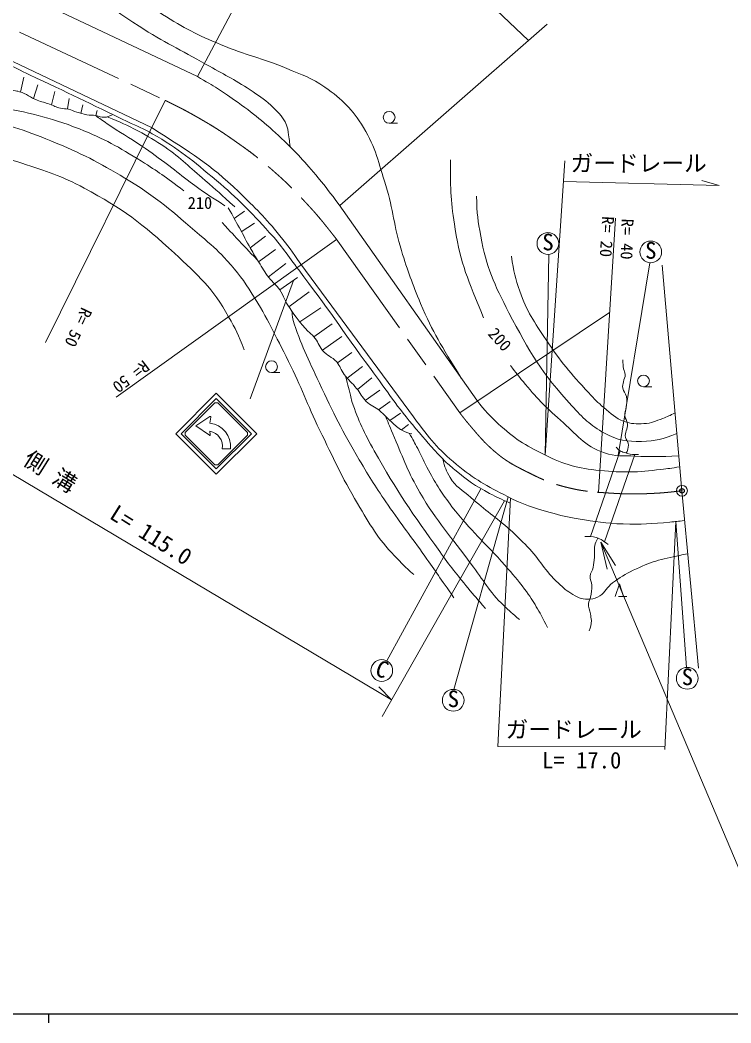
# Model space of a CAD drawing. Units: millimetres, scale not verified. Extents: x 40000 to 680000, y 20000 to 380000.
# Drawn here: x 164850 to 243109, y 204000 to 314332 of the extents above; entities that cross this region are included whole.
import ezdxf
from ezdxf.enums import TextEntityAlignment as Align

# ---------------------------------------------------------------- set-up
doc = ezdxf.new("R2010")
doc.units = ezdxf.units.MM
doc.header["$LTSCALE"] = 1000
doc.header["$PDMODE"] = 32
doc.header["$PDSIZE"] = 500
doc.linetypes.add('CHAIN', pattern=[18.5, 12, -1.5, 3.5, -1.5])
for name, color, linetype, lineweight in [('M-BGD', 7, 'Continuous', 13), ('M-BMK', 2, 'CHAIN', 13), ('M-STR-HTXT', 7, 'Continuous', 13), ('M-TTL-BAND', 7, 'Continuous', 25), ('M-TTL-TXT', 7, 'Continuous', 13)]:
    doc.layers.add(name, color=color, linetype=linetype, lineweight=lineweight)
doc.layers.add('M-OTRS', color=6, linetype='Continuous')
doc.styles.add('ＭＳ ゴシック', font='')
doc.styles.get('ＭＳ ゴシック').set_extended_font_data('MS Gothic')

# ---------------------------------------------------------------- blocks, each defined once
blk = doc.blocks.new('open_arrow')
at = {"color": 0, "linetype": 'Continuous', "lineweight": -2}
blk.add_lwpolyline([(7.5, 1.25), (0, 0), (7.5, -1.25)], dxfattribs=at)

msp = doc.modelspace()

# ---------------------------------------------------------------- linework, layer by layer
at = {"layer": 'M-BGD'}
for p, q in [((192686, 323749), (184372, 308127)), ((184372, 308127), (166039, 316798)), ((163346, 310118), (179321, 302521)), ((164893, 306415), (165280, 308041)), ((166331, 305694), (166824, 307196)), ((168330, 304989), (168666, 306462)), ((170081, 304557), (170272, 305707)), ((171559, 304059), (171774, 305008)), ((173205, 303821), (173346, 304399)), ((205483, 302985), (206390, 302985)), ((215126, 272511), (199992, 293994)), ((188429, 292503), (189565, 293323)), ((189191, 291048), (190645, 291993)), ((190180, 289284), (191871, 290550)), ((191095, 287751), (192985, 289093)), ((223047, 288552), (222669, 266468)), ((192186, 286070), (194117, 287535)), ((195763, 287477), (208152, 270665)), ((234189, 287626), (230702, 266415)), ((193443, 284640), (195390, 286009)), ((190180, 272676), (194946, 285697)), ((194430, 282801), (196683, 284435)), ((195636, 281126), (197945, 282675)), ((197197, 279499), (199206, 280899)), ((198134, 278004), (200281, 279512)), ((199781, 276637), (201375, 277761)), ((200865, 274932), (202566, 276210)), ((192535, 275542), (193442, 275542)), ((201999, 273691), (203587, 274967)), ((202858, 272485), (204449, 273627)), ((233482, 273987), (234389, 273987)), ((186605, 272239), (189871, 268972)), ((204320, 271449), (205592, 272370)), ((185753, 270709), (184190, 269708)), ((185845, 270648), (185734, 269996)), ((205571, 270267), (206724, 271093)), ((185689, 268647), (184190, 269708)), ((206834, 269238), (207596, 269847)), ((185784, 268704), (185734, 269104)), ((190911, 268824), (186456, 264369)), ((190317, 268824), (186456, 264963)), ((188005, 267158), (187115, 267158)), ((230902, 266944), (227651, 257522)), ((229203, 256924), (232536, 266544)), ((205212, 243839), (215592, 262778)), ((212595, 240695), (218573, 261884)), ((238206, 243111), (237046, 259161)), ((230737, 250914), (231641, 250914))]:
    msp.add_line(p, q, dxfattribs=at)
for points in [[(235552, 287371), (237717, 262545), (239528, 243021)], [(186456, 264369), (182001, 268824), (186456, 273278), (190911, 268824)], [(186456, 264963), (182595, 268824), (186456, 272685), (190317, 268824)], [(189871, 268972), (189871, 268675), (186605, 265408), (186308, 265408), (183041, 268675), (183041, 268972), (186308, 272239), (186605, 272239)], [(230374, 250914), (230823, 252307), (231273, 250914)]]:
    msp.add_lwpolyline(points, dxfattribs=at)
for centre, radius in [((205483, 303633), 648), ((222963, 289749), 1200), ((234278, 288822), 1200), ((192535, 276190), 648), ((233482, 274635), 648), ((237717, 262545), 600), ((204667, 242770), 1200), ((238302, 241915), 1200), ((212539, 239496), 1200)]:
    msp.add_circle(centre, radius, dxfattribs=at)
for centre, radius, start, end in [((185785, 270658), 60.4, 350.30905, 122.61924), ((185432, 267427), 2587, 354.04449, 83.29683), ((185724, 268696), 60.4, 234.68879, 7.12502), ((185432, 267427), 1705, 350.93996, 79.79603)]:
    msp.add_arc(centre, radius, start, end, dxfattribs=at)
for points, knots in [([(99008, 297012), (100110, 297149), (100470, 297198), (101376, 297448), (102348, 297716), (102895, 297901), (103786, 298372), (105876, 299477), (107102, 300102), (108833, 301711), (109952, 302751), (110462, 303451), (111479, 304591), (113280, 306609), (114223, 307798), (116035, 309807), (117660, 311610), (118644, 312550), (120300, 314325), (122131, 316288), (122958, 317588), (124958, 319379), (127169, 321359), (128466, 322438), (130987, 324006), (134277, 326051), (136261, 327020), (139890, 328375), (143086, 329569), (144981, 330084), (148373, 330455), (151785, 330828), (153791, 330997), (157159, 330338), (161505, 329489), (163677, 327920), (167488, 325665), (169899, 324238), (170860, 322885), (173026, 321108), (175954, 318705), (177339, 317008), (180527, 314962), (182915, 313430), (184361, 312719), (186977, 311621), (189750, 310456), (191445, 310164), (194221, 309003), (195900, 308301), (196915, 307996), (198403, 306947), (200366, 305564), (201414, 304562), (202656, 302507), (204038, 300223), (204312, 298675), (205110, 296128), (205969, 293386), (205990, 291722), (206839, 288977), (207553, 286668), (208002, 285385), (208942, 283159), (210363, 279794), (211149, 278663), (213411, 274946)], [0, 0, 0, 0, 1, 1, 1, 2, 2, 2, 3, 3, 3, 4, 4, 4, 5, 5, 5, 6, 6, 6, 7, 7, 7, 8, 8, 8, 9, 9, 9, 10, 10, 10, 11, 11, 11, 12, 12, 12, 13, 13, 13, 14, 14, 14, 15, 15, 15, 16, 16, 16, 17, 17, 17, 18, 18, 18, 19, 19, 19, 20, 20, 20, 21, 21, 21, 22, 22, 22, 22]), ([(92965, 291165), (96046, 292564), (96841, 292921), (99304, 294091), (101394, 295084), (102668, 295455), (104632, 296678), (106758, 298001), (107791, 298988), (109664, 300650), (112131, 302839), (113278, 304314), (115553, 306702), (118676, 309981), (120328, 311912), (123483, 315160), (124581, 316289), (125176, 316950), (126381, 317964), (128793, 319993), (130300, 320979), (133080, 322466), (135969, 324012), (137715, 324643), (140796, 325762), (142929, 326536), (144150, 326939), (146377, 327375), (149260, 327939), (150952, 328119), (153881, 327889), (156273, 327701), (157639, 327450), (159894, 326627), (161212, 326146), (161837, 325608), (163003, 324827), (165213, 323345), (166277, 322274), (168403, 320673), (172108, 317883), (174076, 316160), (177971, 313644), (180754, 311845), (182472, 311099), (185345, 309448), (187242, 308357), (188372, 307854), (190195, 306644), (191113, 306034), (191654, 305713), (192459, 304961), (193382, 304100), (193984, 303544), (194339, 302333)], [0, 0, 0, 0, 1, 1, 1, 2, 2, 2, 3, 3, 3, 4, 4, 4, 5, 5, 5, 6, 6, 6, 7, 7, 7, 8, 8, 8, 9, 9, 9, 10, 10, 10, 11, 11, 11, 12, 12, 12, 13, 13, 13, 14, 14, 14, 15, 15, 15, 16, 16, 16, 17, 17, 17, 18, 18, 18, 18]), ([(126039, 296485), (127808, 298069), (128258, 298473), (129668, 299761), (131135, 301101), (131892, 301923), (133400, 303216), (134779, 304398), (135540, 305085), (137049, 306096), (138627, 307154), (139563, 307685), (141286, 308485), (143202, 309374), (144306, 309848), (146348, 310389), (148466, 310951), (149696, 311169), (151883, 311303), (154012, 311433), (155222, 311303), (157336, 311022), (159680, 310712), (160952, 310252), (163204, 309527), (164300, 309174), (164842, 308789), (165888, 308307), (170145, 306345), (172490, 305162), (176715, 303135), (177771, 302628), (178392, 302403), (179411, 301826), (182378, 300145), (183848, 298868), (186468, 296685), (188914, 294646), (190138, 293325), (192291, 290978), (193677, 289469), (194284, 288479), (195527, 286850), (198701, 282686), (200296, 280217), (203413, 276010), (205347, 273400), (206313, 271842), (208417, 269368), (209544, 268042), (209933, 267585), (211385, 266044)], [0, 0, 0, 0, 1, 1, 1, 2, 2, 2, 3, 3, 3, 4, 4, 4, 5, 5, 5, 6, 6, 6, 7, 7, 7, 8, 8, 8, 9, 9, 9, 10, 10, 10, 11, 11, 11, 12, 12, 12, 13, 13, 13, 14, 14, 14, 15, 15, 15, 16, 16, 16, 17, 17, 17, 17]), ([(184372, 308127), (186344, 306975), (186917, 306608), (188471, 305519), (190607, 304023), (191746, 303086), (193644, 301297), (195323, 299715), (196189, 298742), (197663, 296967), (198605, 295832), (198924, 295435), (199992, 293994)], [0, 0, 0, 0, 1, 1, 1, 2, 2, 2, 3, 3, 3, 4, 4, 4, 4]), ([(161229, 307092), (161229, 307092), (161229, 307092), (161229, 307092), (161550, 306950), (161705, 306794), (162050, 306728), (162438, 306654), (162666, 306804), (163060, 306784), (163503, 306761), (163740, 306660), (164175, 306576), (164411, 306530), (164547, 306520), (164778, 306451), (165596, 306207), (165952, 305812), (166751, 305510), (167266, 305315), (167575, 305265), (168094, 305080), (168571, 304911), (168813, 304737), (169306, 304623), (169637, 304547), (169840, 304613), (170171, 304540), (170549, 304457), (170730, 304309), (171099, 304194), (171517, 304064), (171755, 303999), (172186, 303924), (172582, 303855), (172813, 303882), (173211, 303820), (173574, 303764), (173765, 303609), (174132, 303633), (174477, 303657), (174642, 303735), (174976, 303903)], [0, 0, 0, 0, 1, 1, 1, 2, 2, 2, 3, 3, 3, 4, 4, 4, 5, 5, 5, 6, 6, 6, 7, 7, 7, 8, 8, 8, 9, 9, 9, 10, 10, 10, 11, 11, 11, 12, 12, 12, 13, 13, 13, 14, 14, 14, 14]), ([(148798, 306587), (150660, 306398), (151295, 306322), (152980, 306124), (156573, 305702), (158616, 305609), (162156, 304862), (165809, 304092), (167913, 303742), (171379, 302354), (174173, 301235), (175668, 300402), (178218, 298802), (180105, 297618), (180770, 297153), (182891, 295531)], [0, 0, 0, 0, 1, 1, 1, 2, 2, 2, 3, 3, 3, 4, 4, 4, 5, 5, 5, 5]), ([(208203, 253331), (207173, 254211), (206875, 254539), (206084, 255372), (204185, 257372), (203405, 258761), (202002, 261136), (200191, 264203), (199391, 266043), (197831, 269245), (196414, 272153), (195852, 273892), (194396, 276781), (192918, 279715), (192165, 281410), (190412, 284188), (189456, 285705), (188854, 286525), (187655, 287857), (186760, 288850), (186196, 289353), (185178, 290217), (182078, 292848), (180422, 294477), (176952, 296597), (173901, 298461), (172124, 299434), (168820, 300803), (165660, 302113), (163831, 302791), (160478, 303467), (156629, 304243), (154366, 304538), (150453, 304215)], [0, 0, 0, 0, 1, 1, 1, 2, 2, 2, 3, 3, 3, 4, 4, 4, 5, 5, 5, 6, 6, 6, 7, 7, 7, 8, 8, 8, 9, 9, 9, 10, 10, 10, 11, 11, 11, 11]), ([(187408, 293911), (185552, 295094), (185019, 295408), (183572, 296487), (182632, 297188), (182150, 297639), (181211, 298342), (180060, 299205), (179411, 299682), (178220, 300489), (176771, 301471), (175895, 301925), (174457, 302923), (173917, 303297), (173658, 303476), (173176, 303825)], [0, 0, 0, 0, 1, 1, 1, 2, 2, 2, 3, 3, 3, 4, 4, 4, 5, 5, 5, 5]), ([(174443, 303679), (175999, 303043), (176528, 302830), (177834, 302135), (179019, 301505), (179679, 301134), (180782, 300369), (182631, 299087), (183515, 298165), (185216, 296693), (186514, 295570), (186932, 295198), (188499, 293773)], [0, 0, 0, 0, 1, 1, 1, 2, 2, 2, 3, 3, 3, 4, 4, 4, 4]), ([(195763, 287477), (194735, 288983), (194402, 289412), (193456, 290597), (191841, 292621), (190790, 293641), (188918, 295430), (185548, 298650), (183930, 299508), (179321, 302521)], [0, 0, 0, 0, 1, 1, 1, 2, 2, 2, 3, 3, 3, 3]), ([(112265, 268162), (113441, 269502), (113746, 269870), (114671, 270985), (116340, 272996), (117171, 274206), (118783, 276264), (120909, 278979), (122036, 280551), (124238, 283206), (126869, 286379), (128256, 288253), (131206, 291132), (133045, 292928), (134118, 293909), (136196, 295422), (137395, 296295), (138098, 296757), (139422, 297423), (141209, 298321), (142263, 298754), (144190, 299291), (147246, 300142), (149021, 300518), (152187, 300703), (154770, 300854), (156233, 300537), (158785, 300110), (161268, 299694), (162656, 299370), (165047, 298581), (167790, 297676), (169377, 297217), (171917, 295839), (176117, 293562), (178349, 291951), (181840, 288689), (184464, 286237), (186068, 284836), (187807, 281694), (188569, 280317), (188890, 279749), (189521, 278049)], [0, 0, 0, 0, 1, 1, 1, 2, 2, 2, 3, 3, 3, 4, 4, 4, 5, 5, 5, 6, 6, 6, 7, 7, 7, 8, 8, 8, 9, 9, 9, 10, 10, 10, 11, 11, 11, 12, 12, 12, 13, 13, 13, 14, 14, 14, 14]), ([(212240, 298972), (212206, 295500), (212275, 294283), (212754, 291330), (213397, 287376), (214129, 285868), (215886, 281563)], [0, 0, 0, 0, 1, 1, 1, 2, 2, 2, 2]), ([(215094, 294947), (215151, 292957), (215266, 292267), (215562, 290575), (216167, 287114), (217053, 285253), (218670, 282134), (220889, 277852), (222323, 275458), (225583, 271903), (226826, 270546), (227593, 269783), (229197, 268880), (230620, 268079), (231646, 267960), (233279, 267977), (234835, 267993), (235562, 268249), (237167, 268847)], [0, 0, 0, 0, 1, 1, 1, 2, 2, 2, 3, 3, 3, 4, 4, 4, 5, 5, 5, 6, 6, 6, 6]), ([(187772, 293675), (188374, 292603), (188527, 292330), (189003, 291463), (189489, 290578), (189732, 290066), (190234, 289189), (190568, 288604), (190762, 288279), (191122, 287709), (191549, 287032), (191752, 286627), (192243, 285995), (192677, 285437), (193042, 285222), (193443, 284640), (193934, 283927), (194014, 283408), (194502, 282693), (195228, 281630), (195649, 281032), (196543, 280107), (196785, 279856), (196967, 279761), (197197, 279499), (197657, 278975), (197694, 278517), (198148, 277988), (198657, 277393), (199181, 277308), (199705, 276726), (200127, 276258), (200152, 275843), (200531, 275339), (201013, 274699), (201393, 274432), (201902, 273813), (202344, 273275), (202465, 272867), (202961, 272380), (203458, 271892), (203884, 271803), (204426, 271367), (204975, 270924), (205202, 270584), (205734, 270121), (206182, 269731), (206403, 269453), (206934, 269186), (207316, 268994), (207491, 268932), (207962, 268812)], [0, 0, 0, 0, 1, 1, 1, 2, 2, 2, 3, 3, 3, 4, 4, 4, 5, 5, 5, 6, 6, 6, 7, 7, 7, 8, 8, 8, 9, 9, 9, 10, 10, 10, 11, 11, 11, 12, 12, 12, 13, 13, 13, 14, 14, 14, 15, 15, 15, 16, 16, 16, 17, 17, 17, 17]), ([(218937, 288363), (219209, 286591), (219367, 285968), (219864, 284496), (220624, 282244), (221449, 281126), (222767, 279147), (224377, 276730), (225439, 275471), (227425, 273352)], [0, 0, 0, 0, 1, 1, 1, 2, 2, 2, 3, 3, 3, 3]), ([(212612, 250755), (211072, 252995), (210674, 253569), (209411, 255358), (207853, 257564), (206895, 258739), (205368, 260966), (204059, 262875), (203357, 263968), (202190, 265967), (200317, 269176), (199359, 271032), (197797, 274403), (196549, 277094), (195776, 278587), (194876, 281413)], [0, 0, 0, 0, 1, 1, 1, 2, 2, 2, 3, 3, 3, 4, 4, 4, 5, 5, 5, 5]), ([(231221, 276961), (231224, 276499), (231212, 276340), (231294, 275954), (231346, 275710), (231454, 275590), (231471, 275341), (231492, 275015), (231313, 274854), (231263, 274531), (231221, 274265), (231159, 274111), (231201, 273846), (231261, 273454), (231521, 273300), (231595, 272911), (231686, 272434), (231607, 272152), (231566, 271668), (231538, 271342), (231410, 271168), (231430, 270841), (231453, 270462), (231668, 270287), (231710, 269909), (231774, 269319), (231373, 268983), (231502, 268404), (231559, 268145), (231732, 268049), (231793, 267791), (231877, 267433), (231792, 267231), (231678, 266856)], [0, 0, 0, 0, 1, 1, 1, 2, 2, 2, 3, 3, 3, 4, 4, 4, 5, 5, 5, 6, 6, 6, 7, 7, 7, 8, 8, 8, 9, 9, 9, 10, 10, 10, 11, 11, 11, 11]), ([(218853, 276325), (219471, 275473), (219672, 275240), (220224, 274565), (221686, 272776), (222608, 271846), (224337, 270312), (226100, 268747), (226959, 267500), (229182, 266713), (230427, 266273), (231228, 266455), (232547, 266371), (234432, 266250), (235100, 266299), (237383, 266378)], [0, 0, 0, 0, 1, 1, 1, 2, 2, 2, 3, 3, 3, 4, 4, 4, 5, 5, 5, 5]), ([(201389, 272370), (201354, 272529), (201343, 272570), (201313, 272698), (201076, 273704), (200964, 274086), (200667, 275166)], [0, 0, 0, 0, 1, 1, 1, 2, 2, 2, 2]), ([(227425, 273352), (228167, 272545), (228412, 272291), (229123, 271698), (229930, 271025), (230358, 270541), (231345, 270182), (232154, 269888), (232674, 269892), (233533, 269933), (234369, 269972), (234815, 270208), (235597, 270507), (236145, 270717), (236344, 270805), (236969, 271120)], [0, 0, 0, 0, 1, 1, 1, 2, 2, 2, 3, 3, 3, 4, 4, 4, 5, 5, 5, 5]), ([(216085, 249591), (215141, 250672), (214896, 250967), (214153, 251865), (212896, 253387), (212197, 254247), (211048, 255853), (208042, 260056), (206347, 262429), (203843, 266949), (202716, 268982), (202117, 270163), (201389, 272370)], [0, 0, 0, 0, 1, 1, 1, 2, 2, 2, 3, 3, 3, 4, 4, 4, 4]), ([(237486, 265197), (236515, 265014), (236218, 264990), (235400, 264891), (232801, 264574), (231303, 264518), (228696, 264771), (226217, 265012), (224796, 265413), (222565, 266519), (220430, 267578), (219234, 268285), (217500, 269919), (216501, 270861), (216111, 271257), (215126, 272511)], [0, 0, 0, 0, 1, 1, 1, 2, 2, 2, 3, 3, 3, 4, 4, 4, 5, 5, 5, 5]), ([(238019, 259283), (237249, 259176), (237031, 259160), (236396, 259097), (234393, 258896), (233258, 258841), (231245, 258899), (229302, 258955), (228219, 259149), (226301, 259460), (225078, 259659), (224395, 259805), (223206, 260156), (221331, 260709), (220258, 261018), (218519, 261911), (216212, 263097), (214896, 263794), (212896, 265445), (210771, 267199), (210075, 268143), (208152, 270665)], [0, 0, 0, 0, 1, 1, 1, 2, 2, 2, 3, 3, 3, 4, 4, 4, 5, 5, 5, 6, 6, 6, 7, 7, 7, 7]), ([(206076, 268388), (207063, 265983), (207576, 264602), (208875, 262350), (210765, 259074), (212264, 257519), (214527, 254488), (215883, 252673), (216469, 251491), (218100, 249919), (218752, 249290), (218995, 249043), (219835, 248382)], [0, 0, 0, 0, 1, 1, 1, 2, 2, 2, 3, 3, 3, 4, 4, 4, 4]), ([(207688, 268885), (208129, 268120), (208265, 267875), (208628, 267195), (209119, 266272), (209314, 265714), (209819, 264799), (210717, 263170), (211261, 262267), (212399, 260796), (214483, 258102), (215999, 256886), (218241, 254323), (219108, 253333), (219608, 252786), (220391, 251729), (221538, 250181), (221844, 249523), (222928, 247500)], [0, 0, 0, 0, 1, 1, 1, 2, 2, 2, 3, 3, 3, 4, 4, 4, 5, 5, 5, 6, 6, 6, 6]), ([(230484, 267334), (230518, 267280), (230539, 267263), (230577, 267220), (230901, 266857), (231221, 266791), (231689, 266659), (232155, 266527), (232384, 266535), (232925, 266555)], [0, 0, 0, 0, 1, 1, 1, 2, 2, 2, 3, 3, 3, 3]), ([(238361, 255604), (237943, 255544), (237821, 255510), (237476, 255440), (235418, 255025), (234244, 254721), (232356, 253799), (231420, 253342), (230923, 253022), (230082, 252408), (229447, 251944), (229332, 251398), (228669, 250975), (228303, 250740), (228044, 250662), (227610, 250632), (226849, 250578), (226377, 250733), (225720, 251120), (225033, 251525), (224694, 251834), (224110, 252377), (222599, 253780), (222128, 254920), (220693, 256401), (219977, 257140), (219583, 257563), (218808, 258239), (217153, 259685), (216115, 260366), (214469, 261822), (213548, 262638), (212821, 262944), (212195, 264003), (211759, 264742), (211614, 265126), (211385, 266044)], [0, 0, 0, 0, 1, 1, 1, 2, 2, 2, 3, 3, 3, 4, 4, 4, 5, 5, 5, 6, 6, 6, 7, 7, 7, 8, 8, 8, 9, 9, 9, 10, 10, 10, 11, 11, 11, 12, 12, 12, 12]), ([(211385, 266044), (211982, 265455), (212183, 265295), (212718, 264841), (214093, 263677), (214945, 263097), (216540, 262259), (217404, 261805), (217729, 261639), (218804, 261199)], [0, 0, 0, 0, 1, 1, 1, 2, 2, 2, 3, 3, 3, 3]), ([(227021, 257523), (227565, 257543), (227806, 257537), (228281, 257398), (228845, 257232), (229069, 257032), (229576, 256629)], [0, 0, 0, 0, 1, 1, 1, 2, 2, 2, 2]), ([(228455, 257342), (228328, 257126), (228266, 256975), (228177, 256706), (227995, 256158), (228134, 255806), (228080, 255231), (228038, 254783), (228039, 254526), (227935, 254088), (227844, 253708), (227642, 253530), (227616, 253140), (227591, 252756), (227758, 252554), (227782, 252170), (227815, 251648), (227764, 251349), (227665, 250834), (227611, 250557), (227417, 250438), (227415, 250156), (227412, 249696), (227552, 249452), (227630, 248999), (227680, 248711), (227734, 248551), (227741, 248259), (227752, 247805), (227657, 247605), (227492, 247123)], [0, 0, 0, 0, 1, 1, 1, 2, 2, 2, 3, 3, 3, 4, 4, 4, 5, 5, 5, 6, 6, 6, 7, 7, 7, 8, 8, 8, 9, 9, 9, 10, 10, 10, 10])]:
    msp.add_open_spline(points, degree=3, knots=knots, dxfattribs=at)
for points in [[(194339, 302333), (194467, 301315), (194483, 301186), (194582, 300393)], [(187086, 292054), (189018, 289998), (189018, 289998), (190950, 287942)], [(194876, 281413), (194830, 281804), (194799, 282074), (194773, 282299)], [(206076, 268388), (205546, 269641), (205476, 269805), (205067, 270772)], [(230914, 270096), (230914, 270096), (230914, 270096), (230914, 270096)], [(231678, 266856), (231631, 266778), (231603, 266731), (231578, 266690)]]:
    msp.add_open_spline(points, degree=3, dxfattribs=at)
at = {"layer": 'M-BMK'}
for p, q in [((164806, 312992), (180839, 305490)), ((199667, 290246), (213255, 271124))]:
    msp.add_line(p, q, dxfattribs=at)
for points, knots in [([(180839, 305490), (182593, 304626), (183087, 304380), (184480, 303581), (185937, 302746), (186741, 302250), (188120, 301291), (189829, 300104), (190783, 299422), (192357, 298061), (193963, 296674), (194821, 295842), (196268, 294290), (197674, 292780), (198127, 292207), (199667, 290246)], [0, 0, 0, 0, 1, 1, 1, 2, 2, 2, 3, 3, 3, 4, 4, 4, 5, 5, 5, 5]), ([(213255, 271124), (213835, 270366), (214010, 270160), (214517, 269563), (215444, 268472), (215965, 267847), (217048, 266911), (218278, 265848), (219104, 265402), (220558, 264675), (222233, 263837), (223205, 263374), (225024, 262930), (226309, 262616), (226824, 262531), (228366, 262384)], [0, 0, 0, 0, 1, 1, 1, 2, 2, 2, 3, 3, 3, 4, 4, 4, 5, 5, 5, 5]), ([(237717, 262545), (235901, 262332), (235364, 262291), (233850, 262228), (231709, 262140), (230946, 262220), (228366, 262384)], [0, 0, 0, 0, 1, 1, 1, 2, 2, 2, 2])]:
    msp.add_open_spline(points, degree=3, knots=knots, dxfattribs=at)
at = {"layer": 'M-OTRS'}
msp.add_point((237717, 262545), dxfattribs=at)
at = {"layer": 'M-STR-HTXT'}
for p, q in [((209134, 323202), (220835, 312071)), ((222891, 313864), (200035, 293934)), ((167662, 278860), (180839, 305490)), ((224838, 298849), (222669, 266468)), ((224684, 296557), (241803, 296129)), ((241803, 296129), (239887, 296695)), ((230394, 292531), (228531, 262374)), ((175416, 272853), (199694, 290208)), ((229754, 282171), (213255, 271124)), ((146357, 274829), (205736, 239532)), ((217440, 234421), (218840, 261749)), ((204703, 237714), (218190, 261455)), ((235826, 234082), (237046, 259161)), ((205736, 239532), (204342, 240963)), ((217440, 234421), (235841, 234394))]:
    msp.add_line(p, q, dxfattribs=at)
at = {"layer": 'M-TTL-BAND'}
for p, q in [((40000, 205000), (579000, 205000)), ((168000, 205000), (168000, 204000))]:
    msp.add_line(p, q, dxfattribs=at)
at = {"layer": 'M-TTL-TXT'}
msp.add_lwpolyline([(228784, 256897), (244599, 219525), (271764, 219525)], dxfattribs=at)

# ---------------------------------------------------------------- block references
at = {"layer": 'M-TTL-TXT', "xscale": 400, "yscale": 400, "rotation": 292.9}
msp.add_blockref('open_arrow', (228784, 256897), dxfattribs=at)

# ---------------------------------------------------------------- texts
at = {"layer": 'M-BGD', "style": 'ＭＳ ゴシック'}
msp.add_text('210', height=1320, dxfattribs=at).set_placement((183305, 293162), align=Align.BOTTOM_LEFT)
for p in [(222972, 288447), (234287, 287520), (238311, 240613), (212548, 238194)]:
    msp.add_text('S', height=1833, dxfattribs=at).set_placement(p, align=Align.BOTTOM_CENTER)
msp.add_text('200', height=1320, rotation=311.913, dxfattribs=at).set_placement((215982, 279495), align=Align.BOTTOM_LEFT)
msp.add_text('C', height=1833, rotation=340, dxfattribs=at).set_placement((204214, 241549), align=Align.BOTTOM_CENTER)
at = {"layer": 'M-STR-HTXT', "style": 'ＭＳ ゴシック'}
for s, p in [('ガードレール', (225446, 297119)), ('ガードレール', (218297, 234821)), ('L= 17.0', (222313, 231443))]:
    msp.add_text(s, height=1833, dxfattribs=at).set_placement(p, align=Align.BOTTOM_LEFT)
for s, height, rotation, p in [('R= 20', 1320, 266.491, (228548, 292805)), ('R= 40', 1320, 268.628, (230674, 292502)), ('R= 50', 1320, 244.571, (171282, 283001)), ('R= 50', 1320, 217.725, (178199, 277311)), ('側 溝\u3000\u3000L= 115.0', 1833, 327.854, (164762, 265089))]:
    msp.add_text(s, height=height, rotation=rotation, dxfattribs=at).set_placement(p, align=Align.BOTTOM_LEFT)

doc.saveas('drawing.dxf')
